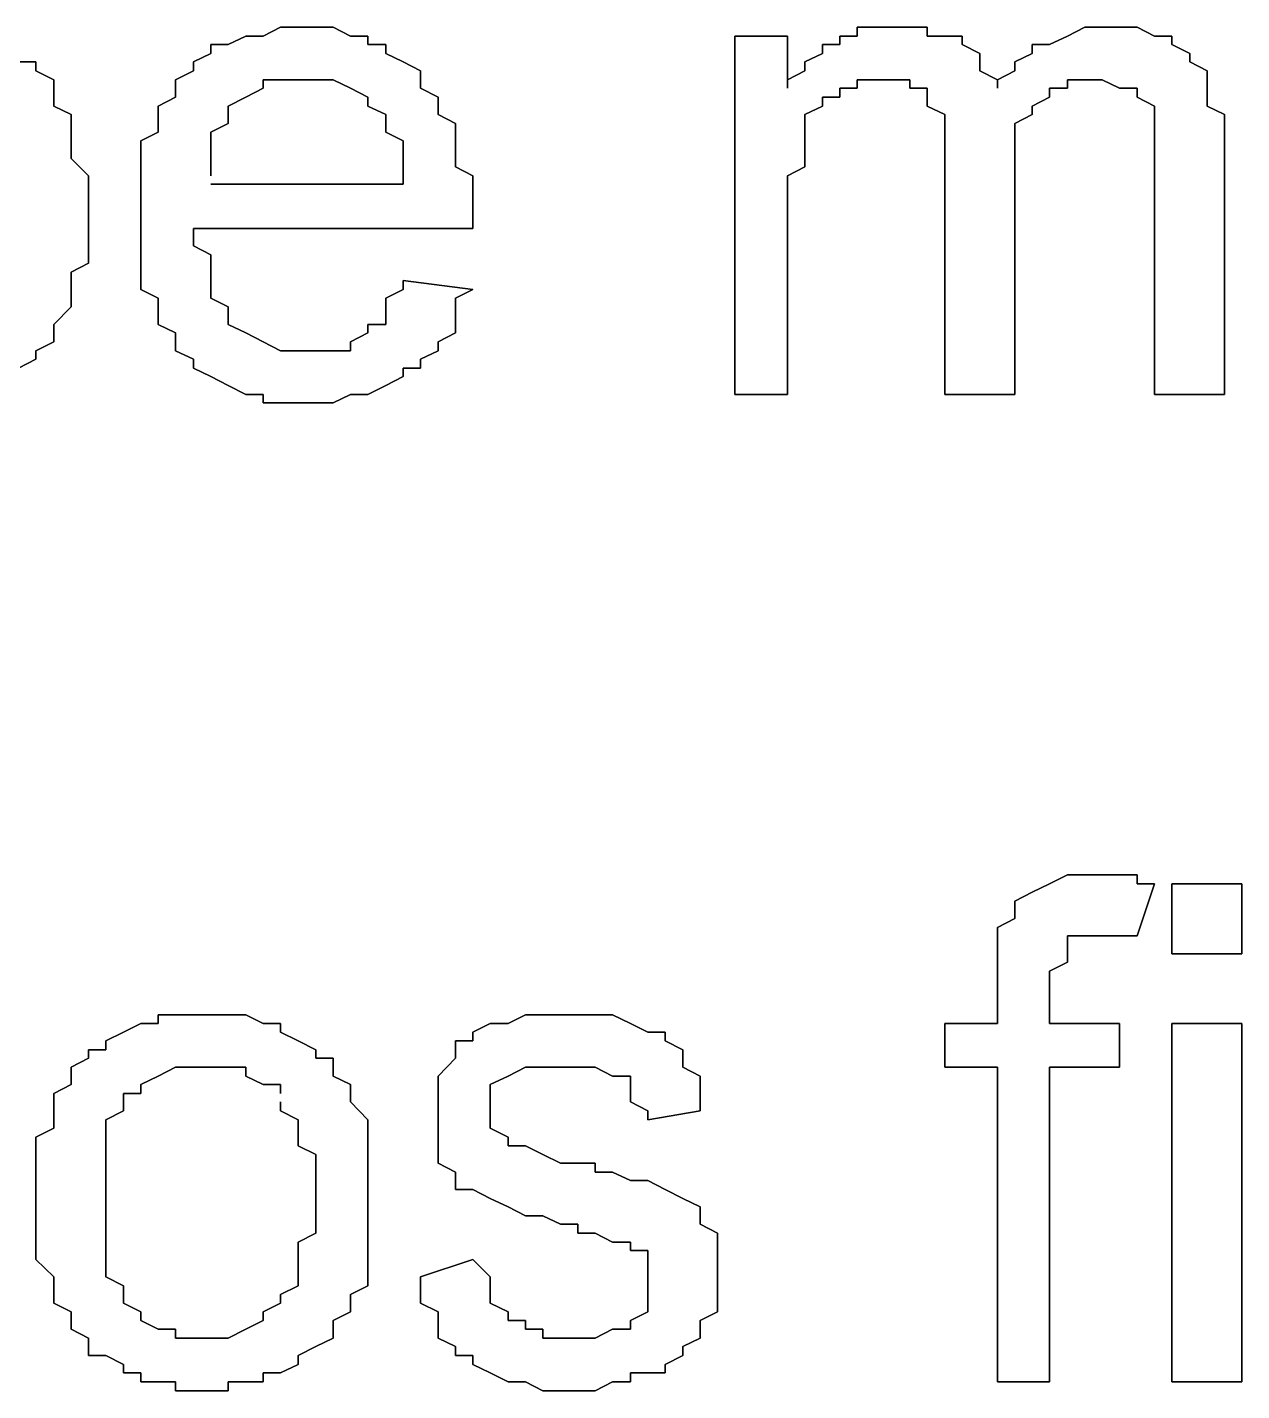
# Model space of a CAD drawing. Header units: metres. Extents: x 2.9 to 42.8, y 1.7 to 28.7.
# Drawn here: x 37.682 to 37.9271, y 25.056 to 25.3312 of the extents above; entities that cross this region are included whole.
import ezdxf

# ---------------------------------------------------------------- set-up
doc = ezdxf.new("R2010")
doc.units = ezdxf.units.M
doc.layers.add('GRIS', color=8, linetype='Continuous')

msp = doc.modelspace()

# ---------------------------------------------------------------- linework, layer by layer
at = {"layer": 'GRIS', "lineweight": -3}
for points in [[(37.7331, 25.3312), (37.7296, 25.3294), (37.7331, 25.3312)], [(37.7366, 25.3312), (37.7331, 25.3312), (37.7366, 25.3312)], [(37.7402, 25.3312), (37.7366, 25.3312), (37.7402, 25.3312)], [(37.7437, 25.3312), (37.7402, 25.3312), (37.7437, 25.3312)], [(37.7472, 25.3294), (37.7437, 25.3312), (37.7472, 25.3294)], [(37.8531, 25.3312), (37.8495, 25.3312), (37.8531, 25.3312)], [(37.8495, 25.3312), (37.8495, 25.3294), (37.8495, 25.3312)], [(37.8566, 25.3312), (37.8531, 25.3312), (37.8566, 25.3312)], [(37.8601, 25.3312), (37.8566, 25.3312), (37.8601, 25.3312)], [(37.8636, 25.3312), (37.8601, 25.3312), (37.8636, 25.3312)], [(37.8636, 25.3294), (37.8636, 25.3312), (37.8636, 25.3294)], [(37.8954, 25.3312), (37.8919, 25.3294), (37.8954, 25.3312)], [(37.8989, 25.3312), (37.8954, 25.3312), (37.8989, 25.3312)], [(37.9024, 25.3312), (37.8989, 25.3312), (37.9024, 25.3312)], [(37.906, 25.3312), (37.9024, 25.3312), (37.906, 25.3312)], [(37.9095, 25.3294), (37.906, 25.3312), (37.9095, 25.3294)], [(37.7225, 25.3277), (37.719, 25.3277), (37.7225, 25.3277)], [(37.719, 25.3277), (37.719, 25.3259), (37.719, 25.3277)], [(37.7261, 25.3294), (37.7225, 25.3277), (37.7261, 25.3294)], [(37.7296, 25.3294), (37.7261, 25.3294), (37.7296, 25.3294)], [(37.7507, 25.3294), (37.7472, 25.3294), (37.7507, 25.3294)], [(37.7507, 25.3277), (37.7507, 25.3294), (37.7507, 25.3277)], [(37.7543, 25.3277), (37.7507, 25.3277), (37.7543, 25.3277)], [(37.7543, 25.3259), (37.7543, 25.3277), (37.7543, 25.3259)], [(37.8354, 25.3294), (37.8248, 25.3294), (37.8354, 25.3294)], [(37.8248, 25.3294), (37.8248, 25.2571), (37.8248, 25.3294)], [(37.8354, 25.3189), (37.8354, 25.3294), (37.8354, 25.3189)], [(37.846, 25.3277), (37.8425, 25.3277), (37.846, 25.3277)], [(37.8425, 25.3277), (37.8425, 25.3259), (37.8425, 25.3277)], [(37.8495, 25.3294), (37.846, 25.3294), (37.8495, 25.3294)], [(37.846, 25.3294), (37.846, 25.3277), (37.846, 25.3294)], [(37.8672, 25.3294), (37.8636, 25.3294), (37.8672, 25.3294)], [(37.8707, 25.3294), (37.8672, 25.3294), (37.8707, 25.3294)], [(37.8707, 25.3277), (37.8707, 25.3294), (37.8707, 25.3277)], [(37.8742, 25.3259), (37.8707, 25.3277), (37.8742, 25.3259)], [(37.8883, 25.3277), (37.8848, 25.3277), (37.8883, 25.3277)], [(37.8848, 25.3277), (37.8848, 25.3259), (37.8848, 25.3277)], [(37.8919, 25.3294), (37.8883, 25.3277), (37.8919, 25.3294)], [(37.913, 25.3294), (37.9095, 25.3294), (37.913, 25.3294)], [(37.913, 25.3277), (37.913, 25.3294), (37.913, 25.3277)], [(37.9166, 25.3259), (37.913, 25.3277), (37.9166, 25.3259)], [(37.6837, 25.3242), (37.6802, 25.3242), (37.6837, 25.3242)], [(37.6837, 25.3224), (37.6837, 25.3242), (37.6837, 25.3224)], [(37.719, 25.3259), (37.7155, 25.3242), (37.719, 25.3259)], [(37.7155, 25.3242), (37.7155, 25.3224), (37.7155, 25.3242)], [(37.7578, 25.3242), (37.7543, 25.3259), (37.7578, 25.3242)], [(37.7613, 25.3224), (37.7578, 25.3242), (37.7613, 25.3224)], [(37.8425, 25.3259), (37.8389, 25.3242), (37.8425, 25.3259)], [(37.8389, 25.3242), (37.8389, 25.3224), (37.8389, 25.3242)], [(37.8742, 25.3242), (37.8742, 25.3259), (37.8742, 25.3242)], [(37.8742, 25.3224), (37.8742, 25.3242), (37.8742, 25.3224)], [(37.8848, 25.3259), (37.8813, 25.3242), (37.8848, 25.3259)], [(37.8813, 25.3242), (37.8813, 25.3224), (37.8813, 25.3242)], [(37.9166, 25.3242), (37.9166, 25.3259), (37.9166, 25.3242)], [(37.9201, 25.3224), (37.9166, 25.3242), (37.9201, 25.3224)], [(37.6873, 25.3206), (37.6837, 25.3224), (37.6873, 25.3206)], [(37.7155, 25.3224), (37.7119, 25.3206), (37.7155, 25.3224)], [(37.7613, 25.3206), (37.7613, 25.3224), (37.7613, 25.3206)], [(37.8389, 25.3224), (37.8354, 25.3206), (37.8389, 25.3224)], [(37.8778, 25.3206), (37.8742, 25.3224), (37.8778, 25.3206)], [(37.8813, 25.3224), (37.8778, 25.3206), (37.8813, 25.3224)], [(37.9201, 25.3206), (37.9201, 25.3224), (37.9201, 25.3206)], [(37.6873, 25.3189), (37.6873, 25.3206), (37.6873, 25.3189)], [(37.6873, 25.3153), (37.6873, 25.3189), (37.6873, 25.3153)], [(37.7119, 25.3206), (37.7119, 25.3189), (37.7119, 25.3206)], [(37.7119, 25.3189), (37.7119, 25.3171), (37.7119, 25.3189)], [(37.7261, 25.3171), (37.7296, 25.3189), (37.7261, 25.3171)], [(37.7296, 25.3189), (37.7296, 25.3206), (37.7296, 25.3189)], [(37.7296, 25.3206), (37.7331, 25.3206), (37.7296, 25.3206)], [(37.7331, 25.3206), (37.7366, 25.3206), (37.7331, 25.3206)], [(37.7366, 25.3206), (37.7402, 25.3206), (37.7366, 25.3206)], [(37.7402, 25.3206), (37.7437, 25.3206), (37.7402, 25.3206)], [(37.7437, 25.3206), (37.7472, 25.3189), (37.7437, 25.3206)], [(37.7472, 25.3189), (37.7507, 25.3171), (37.7472, 25.3189)], [(37.7613, 25.3189), (37.7613, 25.3206), (37.7613, 25.3189)], [(37.7649, 25.3171), (37.7613, 25.3189), (37.7649, 25.3171)], [(37.8354, 25.3206), (37.8354, 25.3189), (37.8354, 25.3206)], [(37.846, 25.3171), (37.846, 25.3189), (37.846, 25.3171)], [(37.846, 25.3189), (37.8495, 25.3189), (37.846, 25.3189)], [(37.8495, 25.3189), (37.8495, 25.3206), (37.8495, 25.3189)], [(37.8495, 25.3206), (37.8531, 25.3206), (37.8495, 25.3206)], [(37.8531, 25.3206), (37.8566, 25.3206), (37.8531, 25.3206)], [(37.8566, 25.3206), (37.8601, 25.3206), (37.8566, 25.3206)], [(37.8601, 25.3206), (37.8601, 25.3189), (37.8601, 25.3206)], [(37.8601, 25.3189), (37.8636, 25.3189), (37.8601, 25.3189)], [(37.8636, 25.3189), (37.8636, 25.3171), (37.8636, 25.3189)], [(37.8778, 25.3206), (37.8778, 25.3189), (37.8778, 25.3206)], [(37.8778, 25.3189), (37.8778, 25.3206), (37.8778, 25.3189)], [(37.8883, 25.3171), (37.8883, 25.3189), (37.8883, 25.3171)], [(37.8883, 25.3189), (37.8919, 25.3189), (37.8883, 25.3189)], [(37.8919, 25.3189), (37.8919, 25.3206), (37.8919, 25.3189)], [(37.8919, 25.3206), (37.8954, 25.3206), (37.8919, 25.3206)], [(37.8954, 25.3206), (37.8989, 25.3206), (37.8954, 25.3206)], [(37.8989, 25.3206), (37.9024, 25.3189), (37.8989, 25.3206)], [(37.9024, 25.3189), (37.906, 25.3189), (37.9024, 25.3189)], [(37.906, 25.3189), (37.906, 25.3171), (37.906, 25.3189)], [(37.9201, 25.3189), (37.9201, 25.3206), (37.9201, 25.3189)], [(37.9201, 25.3153), (37.9201, 25.3189), (37.9201, 25.3153)], [(37.7119, 25.3171), (37.7084, 25.3153), (37.7119, 25.3171)], [(37.7225, 25.3153), (37.7261, 25.3171), (37.7225, 25.3153)], [(37.7507, 25.3171), (37.7507, 25.3153), (37.7507, 25.3171)], [(37.7649, 25.3153), (37.7649, 25.3171), (37.7649, 25.3153)], [(37.8425, 25.3153), (37.8425, 25.3171), (37.8425, 25.3153)], [(37.8425, 25.3171), (37.846, 25.3171), (37.8425, 25.3171)], [(37.8636, 25.3171), (37.8636, 25.3153), (37.8636, 25.3171)], [(37.8848, 25.3153), (37.8883, 25.3171), (37.8848, 25.3153)], [(37.906, 25.3171), (37.9095, 25.3153), (37.906, 25.3171)], [(37.6908, 25.3136), (37.6873, 25.3153), (37.6908, 25.3136)], [(37.6908, 25.31), (37.6908, 25.3136), (37.6908, 25.31)], [(37.7084, 25.3153), (37.7084, 25.3136), (37.7084, 25.3153)], [(37.7084, 25.3136), (37.7084, 25.3118), (37.7084, 25.3136)], [(37.7225, 25.3136), (37.7225, 25.3153), (37.7225, 25.3136)], [(37.7225, 25.3118), (37.7225, 25.3136), (37.7225, 25.3118)], [(37.7507, 25.3153), (37.7543, 25.3136), (37.7507, 25.3153)], [(37.7543, 25.3136), (37.7543, 25.3118), (37.7543, 25.3136)], [(37.7649, 25.3136), (37.7649, 25.3153), (37.7649, 25.3136)], [(37.7684, 25.3118), (37.7649, 25.3136), (37.7684, 25.3118)], [(37.8389, 25.3136), (37.8425, 25.3153), (37.8389, 25.3136)], [(37.8389, 25.31), (37.8389, 25.3136), (37.8389, 25.31)], [(37.8636, 25.3153), (37.8672, 25.3136), (37.8636, 25.3153)], [(37.8672, 25.3136), (37.8672, 25.3118), (37.8672, 25.3136)], [(37.8813, 25.3118), (37.8848, 25.3136), (37.8813, 25.3118)], [(37.8848, 25.3136), (37.8848, 25.3153), (37.8848, 25.3136)], [(37.9095, 25.3153), (37.9095, 25.3136), (37.9095, 25.3153)], [(37.9095, 25.3136), (37.9095, 25.3118), (37.9095, 25.3136)], [(37.9236, 25.3136), (37.9201, 25.3153), (37.9236, 25.3136)], [(37.9236, 25.31), (37.9236, 25.3136), (37.9236, 25.31)], [(37.7084, 25.3118), (37.7084, 25.31), (37.7084, 25.3118)], [(37.719, 25.31), (37.7225, 25.3118), (37.719, 25.31)], [(37.7543, 25.3118), (37.7543, 25.31), (37.7543, 25.3118)], [(37.7684, 25.31), (37.7684, 25.3118), (37.7684, 25.31)], [(37.8672, 25.3118), (37.8672, 25.31), (37.8672, 25.3118)], [(37.8813, 25.31), (37.8813, 25.3118), (37.8813, 25.31)], [(37.9095, 25.3118), (37.9095, 25.31), (37.9095, 25.3118)], [(37.6908, 25.3083), (37.6908, 25.31), (37.6908, 25.3083)], [(37.6908, 25.3065), (37.6908, 25.3083), (37.6908, 25.3065)], [(37.7084, 25.31), (37.7049, 25.3083), (37.7084, 25.31)], [(37.7049, 25.3083), (37.7049, 25.3047), (37.7049, 25.3083)], [(37.719, 25.3083), (37.719, 25.31), (37.719, 25.3083)], [(37.719, 25.3047), (37.719, 25.3083), (37.719, 25.3047)], [(37.7543, 25.31), (37.7578, 25.3083), (37.7543, 25.31)], [(37.7578, 25.3083), (37.7578, 25.3065), (37.7578, 25.3083)], [(37.7684, 25.3083), (37.7684, 25.31), (37.7684, 25.3083)], [(37.7684, 25.3047), (37.7684, 25.3083), (37.7684, 25.3047)], [(37.8389, 25.3083), (37.8389, 25.31), (37.8389, 25.3083)], [(37.8389, 25.3065), (37.8389, 25.3083), (37.8389, 25.3065)], [(37.8672, 25.31), (37.8672, 25.3065), (37.8672, 25.31)], [(37.8813, 25.3083), (37.8813, 25.31), (37.8813, 25.3083)], [(37.8813, 25.3065), (37.8813, 25.3083), (37.8813, 25.3065)], [(37.9095, 25.31), (37.9095, 25.3083), (37.9095, 25.31)], [(37.9095, 25.3083), (37.9095, 25.3065), (37.9095, 25.3083)], [(37.9236, 25.3083), (37.9236, 25.31), (37.9236, 25.3083)], [(37.9236, 25.3065), (37.9236, 25.3083), (37.9236, 25.3065)], [(37.6908, 25.3047), (37.6908, 25.3065), (37.6908, 25.3047)], [(37.6943, 25.3012), (37.6908, 25.3047), (37.6943, 25.3012)], [(37.7049, 25.3047), (37.7049, 25.303), (37.7049, 25.3047)], [(37.719, 25.303), (37.719, 25.3047), (37.719, 25.303)], [(37.7578, 25.3065), (37.7578, 25.303), (37.7578, 25.3065)], [(37.7684, 25.303), (37.7684, 25.3047), (37.7684, 25.303)], [(37.8389, 25.303), (37.8389, 25.3065), (37.8389, 25.303)], [(37.8672, 25.3065), (37.8672, 25.3047), (37.8672, 25.3065)], [(37.8672, 25.3047), (37.8672, 25.2571), (37.8672, 25.3047)], [(37.8813, 25.303), (37.8813, 25.3065), (37.8813, 25.303)], [(37.9095, 25.3065), (37.9095, 25.303), (37.9095, 25.3065)], [(37.9236, 25.2571), (37.9236, 25.3065), (37.9236, 25.2571)], [(37.7049, 25.303), (37.7049, 25.3012), (37.7049, 25.303)], [(37.719, 25.3012), (37.719, 25.303), (37.719, 25.3012)], [(37.7578, 25.303), (37.7578, 25.2995), (37.7578, 25.303)], [(37.7719, 25.3012), (37.7684, 25.303), (37.7719, 25.3012)], [(37.8354, 25.3012), (37.8389, 25.303), (37.8354, 25.3012)], [(37.8813, 25.3012), (37.8813, 25.303), (37.8813, 25.3012)], [(37.9095, 25.303), (37.9095, 25.2571), (37.9095, 25.303)], [(37.6943, 25.2995), (37.6943, 25.3012), (37.6943, 25.2995)], [(37.6943, 25.2959), (37.6943, 25.2995), (37.6943, 25.2959)], [(37.7049, 25.3012), (37.7049, 25.2977), (37.7049, 25.3012)], [(37.7578, 25.2995), (37.719, 25.2995), (37.7578, 25.2995)], [(37.7719, 25.2977), (37.7719, 25.3012), (37.7719, 25.2977)], [(37.8354, 25.2995), (37.8354, 25.3012), (37.8354, 25.2995)], [(37.8354, 25.2959), (37.8354, 25.2995), (37.8354, 25.2959)], [(37.8813, 25.2995), (37.8813, 25.3012), (37.8813, 25.2995)], [(37.8813, 25.2571), (37.8813, 25.2995), (37.8813, 25.2571)], [(37.7049, 25.2977), (37.7049, 25.2959), (37.7049, 25.2977)], [(37.7719, 25.2959), (37.7719, 25.2977), (37.7719, 25.2959)], [(37.6943, 25.2942), (37.6943, 25.2959), (37.6943, 25.2942)], [(37.6943, 25.2906), (37.6943, 25.2942), (37.6943, 25.2906)], [(37.7049, 25.2959), (37.7049, 25.2924), (37.7049, 25.2959)], [(37.7719, 25.2942), (37.7719, 25.2959), (37.7719, 25.2942)], [(37.7719, 25.2906), (37.7719, 25.2942), (37.7719, 25.2906)], [(37.8354, 25.2942), (37.8354, 25.2959), (37.8354, 25.2942)], [(37.8354, 25.2571), (37.8354, 25.2942), (37.8354, 25.2571)], [(37.7049, 25.2924), (37.7049, 25.2906), (37.7049, 25.2924)], [(37.6943, 25.2889), (37.6943, 25.2906), (37.6943, 25.2889)], [(37.6943, 25.2871), (37.6943, 25.2889), (37.6943, 25.2871)], [(37.7049, 25.2906), (37.7049, 25.2889), (37.7049, 25.2906)], [(37.7049, 25.2889), (37.7049, 25.2853), (37.7049, 25.2889)], [(37.7155, 25.2871), (37.7155, 25.2906), (37.7155, 25.2871)], [(37.7155, 25.2906), (37.7719, 25.2906), (37.7155, 25.2906)], [(37.6943, 25.2836), (37.6943, 25.2871), (37.6943, 25.2836)], [(37.719, 25.2853), (37.7155, 25.2871), (37.719, 25.2853)], [(37.6908, 25.2818), (37.6943, 25.2836), (37.6908, 25.2818)], [(37.7049, 25.2853), (37.7049, 25.2836), (37.7049, 25.2853)], [(37.7049, 25.2836), (37.7049, 25.2818), (37.7049, 25.2836)], [(37.719, 25.2818), (37.719, 25.2853), (37.719, 25.2818)], [(37.6908, 25.2801), (37.6908, 25.2818), (37.6908, 25.2801)], [(37.6908, 25.2765), (37.6908, 25.2801), (37.6908, 25.2765)], [(37.7049, 25.2818), (37.7049, 25.2783), (37.7049, 25.2818)], [(37.719, 25.2801), (37.719, 25.2818), (37.719, 25.2801)], [(37.719, 25.2783), (37.719, 25.2801), (37.719, 25.2783)], [(37.7578, 25.2801), (37.7578, 25.2783), (37.7578, 25.2801)], [(37.7719, 25.2783), (37.7578, 25.2801), (37.7719, 25.2783)], [(37.7049, 25.2783), (37.7084, 25.2765), (37.7049, 25.2783)], [(37.719, 25.2765), (37.719, 25.2783), (37.719, 25.2765)], [(37.7578, 25.2783), (37.7543, 25.2765), (37.7578, 25.2783)], [(37.7684, 25.2765), (37.7719, 25.2783), (37.7684, 25.2765)], [(37.6873, 25.2712), (37.6908, 25.2748), (37.6873, 25.2712)], [(37.6908, 25.2748), (37.6908, 25.2765), (37.6908, 25.2748)], [(37.7084, 25.2765), (37.7084, 25.2748), (37.7084, 25.2765)], [(37.7084, 25.2748), (37.7084, 25.273), (37.7084, 25.2748)], [(37.7225, 25.2748), (37.719, 25.2765), (37.7225, 25.2748)], [(37.7225, 25.273), (37.7225, 25.2748), (37.7225, 25.273)], [(37.7543, 25.2765), (37.7543, 25.2748), (37.7543, 25.2765)], [(37.7543, 25.2748), (37.7543, 25.2712), (37.7543, 25.2748)], [(37.7684, 25.2748), (37.7684, 25.2765), (37.7684, 25.2748)], [(37.7684, 25.2712), (37.7684, 25.2748), (37.7684, 25.2712)], [(37.7084, 25.273), (37.7084, 25.2712), (37.7084, 25.273)], [(37.7225, 25.2712), (37.7225, 25.273), (37.7225, 25.2712)], [(37.6873, 25.2695), (37.6873, 25.2712), (37.6873, 25.2695)], [(37.6873, 25.2677), (37.6873, 25.2695), (37.6873, 25.2677)], [(37.7084, 25.2712), (37.7119, 25.2695), (37.7084, 25.2712)], [(37.7119, 25.2695), (37.7119, 25.2677), (37.7119, 25.2695)], [(37.7261, 25.2695), (37.7225, 25.2712), (37.7261, 25.2695)], [(37.7296, 25.2677), (37.7261, 25.2695), (37.7296, 25.2677)], [(37.7507, 25.2695), (37.7472, 25.2677), (37.7507, 25.2695)], [(37.7543, 25.2712), (37.7507, 25.2712), (37.7543, 25.2712)], [(37.7507, 25.2712), (37.7507, 25.2695), (37.7507, 25.2712)], [(37.7649, 25.2677), (37.7684, 25.2695), (37.7649, 25.2677)], [(37.7684, 25.2695), (37.7684, 25.2712), (37.7684, 25.2695)], [(37.6837, 25.2659), (37.6873, 25.2677), (37.6837, 25.2659)], [(37.7119, 25.2677), (37.7119, 25.2659), (37.7119, 25.2677)], [(37.7331, 25.2659), (37.7296, 25.2677), (37.7331, 25.2659)], [(37.7472, 25.2677), (37.7472, 25.2659), (37.7472, 25.2677)], [(37.7649, 25.2659), (37.7649, 25.2677), (37.7649, 25.2659)], [(37.6802, 25.2624), (37.6837, 25.2642), (37.6802, 25.2624)], [(37.6837, 25.2642), (37.6837, 25.2659), (37.6837, 25.2642)], [(37.7119, 25.2659), (37.7155, 25.2642), (37.7119, 25.2659)], [(37.7155, 25.2642), (37.7155, 25.2624), (37.7155, 25.2642)], [(37.7366, 25.2659), (37.7331, 25.2659), (37.7366, 25.2659)], [(37.7402, 25.2659), (37.7366, 25.2659), (37.7402, 25.2659)], [(37.7437, 25.2659), (37.7402, 25.2659), (37.7437, 25.2659)], [(37.7472, 25.2659), (37.7437, 25.2659), (37.7472, 25.2659)], [(37.7613, 25.2642), (37.7649, 25.2659), (37.7613, 25.2642)], [(37.7613, 25.2624), (37.7613, 25.2642), (37.7613, 25.2624)], [(37.7155, 25.2624), (37.719, 25.2607), (37.7155, 25.2624)], [(37.719, 25.2607), (37.7225, 25.2589), (37.719, 25.2607)], [(37.7543, 25.2589), (37.7578, 25.2607), (37.7543, 25.2589)], [(37.7578, 25.2607), (37.7578, 25.2624), (37.7578, 25.2607)], [(37.7578, 25.2624), (37.7613, 25.2624), (37.7578, 25.2624)], [(37.7225, 25.2589), (37.7261, 25.2571), (37.7225, 25.2589)], [(37.7507, 25.2571), (37.7543, 25.2589), (37.7507, 25.2571)], [(37.7261, 25.2571), (37.7296, 25.2571), (37.7261, 25.2571)], [(37.7296, 25.2571), (37.7296, 25.2554), (37.7296, 25.2571)], [(37.7296, 25.2554), (37.7331, 25.2554), (37.7296, 25.2554)], [(37.7331, 25.2554), (37.7366, 25.2554), (37.7331, 25.2554)], [(37.7366, 25.2554), (37.7402, 25.2554), (37.7366, 25.2554)], [(37.7402, 25.2554), (37.7437, 25.2554), (37.7402, 25.2554)], [(37.7437, 25.2554), (37.7472, 25.2571), (37.7437, 25.2554)], [(37.7472, 25.2571), (37.7507, 25.2571), (37.7472, 25.2571)], [(37.8248, 25.2571), (37.8354, 25.2571), (37.8248, 25.2571)], [(37.8672, 25.2571), (37.8813, 25.2571), (37.8672, 25.2571)], [(37.9095, 25.2571), (37.9236, 25.2571), (37.9095, 25.2571)], [(37.8919, 25.1601), (37.8883, 25.1583), (37.8919, 25.1601)], [(37.8954, 25.1601), (37.8919, 25.1601), (37.8954, 25.1601)], [(37.8989, 25.1601), (37.8954, 25.1601), (37.8989, 25.1601)], [(37.9024, 25.1601), (37.8989, 25.1601), (37.9024, 25.1601)], [(37.906, 25.1601), (37.9024, 25.1601), (37.906, 25.1601)], [(37.906, 25.1583), (37.906, 25.1601), (37.906, 25.1583)], [(37.8848, 25.1566), (37.8813, 25.1548), (37.8848, 25.1566)], [(37.8883, 25.1583), (37.8848, 25.1566), (37.8883, 25.1583)], [(37.906, 25.1478), (37.9095, 25.1583), (37.906, 25.1478)], [(37.9095, 25.1583), (37.906, 25.1583), (37.9095, 25.1583)], [(37.9271, 25.1583), (37.913, 25.1583), (37.9271, 25.1583)], [(37.913, 25.1583), (37.913, 25.1442), (37.913, 25.1583)], [(37.9271, 25.1442), (37.9271, 25.1583), (37.9271, 25.1442)], [(37.8813, 25.1548), (37.8813, 25.1531), (37.8813, 25.1548)], [(37.8813, 25.1513), (37.8778, 25.1495), (37.8813, 25.1513)], [(37.8813, 25.1531), (37.8813, 25.1513), (37.8813, 25.1531)], [(37.8778, 25.1495), (37.8778, 25.1478), (37.8778, 25.1495)], [(37.8778, 25.1478), (37.8778, 25.146), (37.8778, 25.1478)], [(37.8919, 25.146), (37.8919, 25.1478), (37.8919, 25.146)], [(37.8919, 25.1478), (37.8954, 25.1478), (37.8919, 25.1478)], [(37.8954, 25.1478), (37.8989, 25.1478), (37.8954, 25.1478)], [(37.8989, 25.1478), (37.9024, 25.1478), (37.8989, 25.1478)], [(37.9024, 25.1478), (37.906, 25.1478), (37.9024, 25.1478)], [(37.8778, 25.146), (37.8778, 25.1442), (37.8778, 25.146)], [(37.8919, 25.1442), (37.8919, 25.146), (37.8919, 25.1442)], [(37.8778, 25.1442), (37.8778, 25.1407), (37.8778, 25.1442)], [(37.8883, 25.1407), (37.8919, 25.1425), (37.8883, 25.1407)], [(37.8919, 25.1425), (37.8919, 25.1442), (37.8919, 25.1425)], [(37.913, 25.1442), (37.9271, 25.1442), (37.913, 25.1442)], [(37.8778, 25.1407), (37.8778, 25.1389), (37.8778, 25.1407)], [(37.8883, 25.1372), (37.8883, 25.1407), (37.8883, 25.1372)], [(37.8778, 25.1389), (37.8778, 25.1301), (37.8778, 25.1389)], [(37.8883, 25.1301), (37.8883, 25.1372), (37.8883, 25.1301)], [(37.7119, 25.1319), (37.7084, 25.1319), (37.7119, 25.1319)], [(37.7084, 25.1319), (37.7084, 25.1301), (37.7084, 25.1319)], [(37.7155, 25.1319), (37.7119, 25.1319), (37.7155, 25.1319)], [(37.719, 25.1319), (37.7155, 25.1319), (37.719, 25.1319)], [(37.7225, 25.1319), (37.719, 25.1319), (37.7225, 25.1319)], [(37.7261, 25.1319), (37.7225, 25.1319), (37.7261, 25.1319)], [(37.7296, 25.1301), (37.7261, 25.1319), (37.7296, 25.1301)], [(37.7825, 25.1319), (37.779, 25.1301), (37.7825, 25.1319)], [(37.786, 25.1319), (37.7825, 25.1319), (37.786, 25.1319)], [(37.7896, 25.1319), (37.786, 25.1319), (37.7896, 25.1319)], [(37.7931, 25.1319), (37.7896, 25.1319), (37.7931, 25.1319)], [(37.7966, 25.1319), (37.7931, 25.1319), (37.7966, 25.1319)], [(37.8001, 25.1319), (37.7966, 25.1319), (37.8001, 25.1319)], [(37.8037, 25.1301), (37.8001, 25.1319), (37.8037, 25.1301)], [(37.7049, 25.1301), (37.7014, 25.1284), (37.7049, 25.1301)], [(37.7084, 25.1301), (37.7049, 25.1301), (37.7084, 25.1301)], [(37.7331, 25.1301), (37.7296, 25.1301), (37.7331, 25.1301)], [(37.7331, 25.1284), (37.7331, 25.1301), (37.7331, 25.1284)], [(37.7754, 25.1301), (37.7719, 25.1284), (37.7754, 25.1301)], [(37.779, 25.1301), (37.7754, 25.1301), (37.779, 25.1301)], [(37.8072, 25.1284), (37.8037, 25.1301), (37.8072, 25.1284)], [(37.8778, 25.1301), (37.8672, 25.1301), (37.8778, 25.1301)], [(37.8672, 25.1301), (37.8672, 25.1213), (37.8672, 25.1301)], [(37.9024, 25.1301), (37.8883, 25.1301), (37.9024, 25.1301)], [(37.9024, 25.1213), (37.9024, 25.1301), (37.9024, 25.1213)], [(37.9271, 25.1301), (37.913, 25.1301), (37.9271, 25.1301)], [(37.913, 25.1301), (37.913, 25.0578), (37.913, 25.1301)], [(37.9271, 25.0578), (37.9271, 25.1301), (37.9271, 25.0578)], [(37.7014, 25.1284), (37.6978, 25.1266), (37.7014, 25.1284)], [(37.6978, 25.1266), (37.6978, 25.1248), (37.6978, 25.1266)], [(37.7366, 25.1266), (37.7331, 25.1284), (37.7366, 25.1266)], [(37.7402, 25.1248), (37.7366, 25.1266), (37.7402, 25.1248)], [(37.7719, 25.1266), (37.7684, 25.1266), (37.7719, 25.1266)], [(37.7684, 25.1266), (37.7684, 25.1248), (37.7684, 25.1266)], [(37.7719, 25.1284), (37.7719, 25.1266), (37.7719, 25.1284)], [(37.8107, 25.1284), (37.8072, 25.1284), (37.8107, 25.1284)], [(37.8107, 25.1266), (37.8107, 25.1284), (37.8107, 25.1266)], [(37.8143, 25.1248), (37.8107, 25.1266), (37.8143, 25.1248)], [(37.6943, 25.1231), (37.6908, 25.1213), (37.6943, 25.1231)], [(37.6978, 25.1248), (37.6943, 25.1248), (37.6978, 25.1248)], [(37.6943, 25.1248), (37.6943, 25.1231), (37.6943, 25.1248)], [(37.7402, 25.1231), (37.7402, 25.1248), (37.7402, 25.1231)], [(37.7437, 25.1231), (37.7402, 25.1231), (37.7437, 25.1231)], [(37.7437, 25.1213), (37.7437, 25.1231), (37.7437, 25.1213)], [(37.7684, 25.1231), (37.7649, 25.1195), (37.7684, 25.1231)], [(37.7684, 25.1248), (37.7684, 25.1231), (37.7684, 25.1248)], [(37.8143, 25.1231), (37.8143, 25.1248), (37.8143, 25.1231)], [(37.8143, 25.1213), (37.8143, 25.1231), (37.8143, 25.1213)], [(37.6908, 25.1213), (37.6908, 25.1195), (37.6908, 25.1213)], [(37.7084, 25.1195), (37.7119, 25.1213), (37.7084, 25.1195)], [(37.7119, 25.1213), (37.7155, 25.1213), (37.7119, 25.1213)], [(37.7155, 25.1213), (37.719, 25.1213), (37.7155, 25.1213)], [(37.719, 25.1213), (37.7225, 25.1213), (37.719, 25.1213)], [(37.7225, 25.1213), (37.7261, 25.1213), (37.7225, 25.1213)], [(37.7261, 25.1213), (37.7261, 25.1195), (37.7261, 25.1213)], [(37.7437, 25.1195), (37.7437, 25.1213), (37.7437, 25.1195)], [(37.779, 25.1195), (37.7825, 25.1213), (37.779, 25.1195)], [(37.7825, 25.1213), (37.786, 25.1213), (37.7825, 25.1213)], [(37.786, 25.1213), (37.7896, 25.1213), (37.786, 25.1213)], [(37.7896, 25.1213), (37.7931, 25.1213), (37.7896, 25.1213)], [(37.7931, 25.1213), (37.7966, 25.1213), (37.7931, 25.1213)], [(37.7966, 25.1213), (37.8001, 25.1195), (37.7966, 25.1213)], [(37.8178, 25.1195), (37.8143, 25.1213), (37.8178, 25.1195)], [(37.8672, 25.1213), (37.8778, 25.1213), (37.8672, 25.1213)], [(37.8778, 25.1213), (37.8778, 25.0578), (37.8778, 25.1213)], [(37.8883, 25.0578), (37.8883, 25.1213), (37.8883, 25.0578)], [(37.8883, 25.1213), (37.9024, 25.1213), (37.8883, 25.1213)], [(37.6908, 25.1178), (37.6873, 25.116), (37.6908, 25.1178)], [(37.6908, 25.1195), (37.6908, 25.1178), (37.6908, 25.1195)], [(37.7049, 25.1178), (37.7084, 25.1195), (37.7049, 25.1178)], [(37.7049, 25.116), (37.7049, 25.1178), (37.7049, 25.116)], [(37.7261, 25.1195), (37.7296, 25.1178), (37.7261, 25.1195)], [(37.7296, 25.1178), (37.7331, 25.1178), (37.7296, 25.1178)], [(37.7331, 25.1178), (37.7331, 25.116), (37.7331, 25.1178)], [(37.7472, 25.1178), (37.7437, 25.1195), (37.7472, 25.1178)], [(37.7472, 25.116), (37.7472, 25.1178), (37.7472, 25.116)], [(37.7649, 25.1195), (37.7649, 25.1178), (37.7649, 25.1195)], [(37.7649, 25.1178), (37.7649, 25.116), (37.7649, 25.1178)], [(37.7754, 25.1178), (37.779, 25.1195), (37.7754, 25.1178)], [(37.7754, 25.116), (37.7754, 25.1178), (37.7754, 25.116)], [(37.8001, 25.1195), (37.8037, 25.1195), (37.8001, 25.1195)], [(37.8037, 25.1195), (37.8037, 25.1178), (37.8037, 25.1195)], [(37.8037, 25.1178), (37.8037, 25.1143), (37.8037, 25.1178)], [(37.8178, 25.1178), (37.8178, 25.1195), (37.8178, 25.1178)], [(37.8178, 25.1143), (37.8178, 25.1178), (37.8178, 25.1143)], [(37.6873, 25.116), (37.6873, 25.1143), (37.6873, 25.116)], [(37.7014, 25.1143), (37.7014, 25.116), (37.7014, 25.1143)], [(37.7014, 25.116), (37.7049, 25.116), (37.7014, 25.116)], [(37.7472, 25.1143), (37.7472, 25.116), (37.7472, 25.1143)], [(37.7649, 25.116), (37.7649, 25.1143), (37.7649, 25.116)], [(37.7754, 25.1143), (37.7754, 25.116), (37.7754, 25.1143)], [(37.6873, 25.1143), (37.6873, 25.1125), (37.6873, 25.1143)], [(37.6873, 25.1125), (37.6873, 25.109), (37.6873, 25.1125)], [(37.6978, 25.1107), (37.7014, 25.1125), (37.6978, 25.1107)], [(37.7014, 25.1125), (37.7014, 25.1143), (37.7014, 25.1125)], [(37.7331, 25.1143), (37.7331, 25.1125), (37.7331, 25.1143)], [(37.7331, 25.1125), (37.7366, 25.1107), (37.7331, 25.1125)], [(37.7507, 25.1107), (37.7472, 25.1143), (37.7507, 25.1107)], [(37.7649, 25.1143), (37.7649, 25.1107), (37.7649, 25.1143)], [(37.7754, 25.1125), (37.7754, 25.1143), (37.7754, 25.1125)], [(37.7754, 25.1107), (37.7754, 25.1125), (37.7754, 25.1107)], [(37.8037, 25.1143), (37.8072, 25.1125), (37.8037, 25.1143)], [(37.8072, 25.1125), (37.8072, 25.1107), (37.8072, 25.1125)], [(37.8072, 25.1107), (37.8178, 25.1125), (37.8072, 25.1107)], [(37.8178, 25.1125), (37.8178, 25.1143), (37.8178, 25.1125)], [(37.6978, 25.1072), (37.6978, 25.1107), (37.6978, 25.1072)], [(37.7366, 25.1107), (37.7366, 25.109), (37.7366, 25.1107)], [(37.7507, 25.109), (37.7507, 25.1107), (37.7507, 25.109)], [(37.7649, 25.1107), (37.7649, 25.109), (37.7649, 25.1107)], [(37.7754, 25.109), (37.7754, 25.1107), (37.7754, 25.109)], [(37.6873, 25.109), (37.6837, 25.1072), (37.6873, 25.109)], [(37.6837, 25.1072), (37.6837, 25.1054), (37.6837, 25.1072)], [(37.6978, 25.1054), (37.6978, 25.1072), (37.6978, 25.1054)], [(37.7366, 25.109), (37.7366, 25.1072), (37.7366, 25.109)], [(37.7366, 25.1072), (37.7366, 25.1054), (37.7366, 25.1072)], [(37.7507, 25.1072), (37.7507, 25.109), (37.7507, 25.1072)], [(37.7507, 25.1037), (37.7507, 25.1072), (37.7507, 25.1037)], [(37.7649, 25.109), (37.7649, 25.1054), (37.7649, 25.109)], [(37.779, 25.1072), (37.7754, 25.109), (37.779, 25.1072)], [(37.779, 25.1054), (37.779, 25.1072), (37.779, 25.1054)], [(37.6837, 25.1054), (37.6837, 25.1019), (37.6837, 25.1054)], [(37.6978, 25.1037), (37.6978, 25.1054), (37.6978, 25.1037)], [(37.7366, 25.1054), (37.7402, 25.1037), (37.7366, 25.1054)], [(37.7649, 25.1054), (37.7649, 25.1037), (37.7649, 25.1054)], [(37.7825, 25.1054), (37.779, 25.1054), (37.7825, 25.1054)], [(37.786, 25.1037), (37.7825, 25.1054), (37.786, 25.1037)], [(37.6837, 25.1019), (37.6837, 25.1001), (37.6837, 25.1019)], [(37.6978, 25.1001), (37.6978, 25.1037), (37.6978, 25.1001)], [(37.7402, 25.1037), (37.7402, 25.1001), (37.7402, 25.1037)], [(37.7507, 25.1019), (37.7507, 25.1037), (37.7507, 25.1019)], [(37.7507, 25.1001), (37.7507, 25.1019), (37.7507, 25.1001)], [(37.7649, 25.1037), (37.7649, 25.1019), (37.7649, 25.1037)], [(37.7649, 25.1019), (37.7684, 25.1001), (37.7649, 25.1019)], [(37.7896, 25.1019), (37.786, 25.1037), (37.7896, 25.1019)], [(37.7931, 25.1019), (37.7896, 25.1019), (37.7931, 25.1019)], [(37.7966, 25.1019), (37.7931, 25.1019), (37.7966, 25.1019)], [(37.7966, 25.1001), (37.7966, 25.1019), (37.7966, 25.1001)], [(37.6837, 25.1001), (37.6837, 25.0966), (37.6837, 25.1001)], [(37.6978, 25.0984), (37.6978, 25.1001), (37.6978, 25.0984)], [(37.6978, 25.0948), (37.6978, 25.0984), (37.6978, 25.0948)], [(37.7402, 25.1001), (37.7402, 25.0984), (37.7402, 25.1001)], [(37.7402, 25.0984), (37.7402, 25.0948), (37.7402, 25.0984)], [(37.7507, 25.0966), (37.7507, 25.1001), (37.7507, 25.0966)], [(37.7684, 25.1001), (37.7684, 25.0984), (37.7684, 25.1001)], [(37.7684, 25.0984), (37.7684, 25.0966), (37.7684, 25.0984)], [(37.8001, 25.1001), (37.7966, 25.1001), (37.8001, 25.1001)], [(37.8037, 25.0984), (37.8001, 25.1001), (37.8037, 25.0984)], [(37.8072, 25.0984), (37.8037, 25.0984), (37.8072, 25.0984)], [(37.8107, 25.0966), (37.8072, 25.0984), (37.8107, 25.0966)], [(37.6837, 25.0966), (37.6837, 25.0948), (37.6837, 25.0966)], [(37.7507, 25.0948), (37.7507, 25.0966), (37.7507, 25.0948)], [(37.7684, 25.0966), (37.7719, 25.0966), (37.7684, 25.0966)], [(37.7719, 25.0966), (37.7754, 25.0948), (37.7719, 25.0966)], [(37.8143, 25.0948), (37.8107, 25.0966), (37.8143, 25.0948)], [(37.6837, 25.0948), (37.6837, 25.0913), (37.6837, 25.0948)], [(37.6978, 25.0913), (37.6978, 25.0948), (37.6978, 25.0913)], [(37.7402, 25.0948), (37.7402, 25.0931), (37.7402, 25.0948)], [(37.7402, 25.0931), (37.7402, 25.0913), (37.7402, 25.0931)], [(37.7507, 25.0931), (37.7507, 25.0948), (37.7507, 25.0931)], [(37.7507, 25.0896), (37.7507, 25.0931), (37.7507, 25.0896)], [(37.7754, 25.0948), (37.779, 25.0931), (37.7754, 25.0948)], [(37.779, 25.0931), (37.7825, 25.0913), (37.779, 25.0931)], [(37.8178, 25.0931), (37.8143, 25.0948), (37.8178, 25.0931)], [(37.8178, 25.0913), (37.8178, 25.0931), (37.8178, 25.0913)], [(37.6837, 25.0913), (37.6837, 25.0896), (37.6837, 25.0913)], [(37.6978, 25.0896), (37.6978, 25.0913), (37.6978, 25.0896)], [(37.7402, 25.0913), (37.7402, 25.0878), (37.7402, 25.0913)], [(37.7825, 25.0913), (37.786, 25.0913), (37.7825, 25.0913)], [(37.786, 25.0913), (37.7896, 25.0896), (37.786, 25.0913)], [(37.8178, 25.0896), (37.8178, 25.0913), (37.8178, 25.0896)], [(37.6837, 25.0896), (37.6837, 25.086), (37.6837, 25.0896)], [(37.6978, 25.086), (37.6978, 25.0896), (37.6978, 25.086)], [(37.7402, 25.0878), (37.7366, 25.086), (37.7402, 25.0878)], [(37.7507, 25.0878), (37.7507, 25.0896), (37.7507, 25.0878)], [(37.7507, 25.0843), (37.7507, 25.0878), (37.7507, 25.0843)], [(37.7896, 25.0896), (37.7931, 25.0896), (37.7896, 25.0896)], [(37.7931, 25.0896), (37.7931, 25.0878), (37.7931, 25.0896)], [(37.7931, 25.0878), (37.7966, 25.0878), (37.7931, 25.0878)], [(37.7966, 25.0878), (37.8001, 25.086), (37.7966, 25.0878)], [(37.8213, 25.0878), (37.8178, 25.0896), (37.8213, 25.0878)], [(37.8213, 25.086), (37.8213, 25.0878), (37.8213, 25.086)], [(37.6837, 25.086), (37.6837, 25.0843), (37.6837, 25.086)], [(37.6978, 25.0843), (37.6978, 25.086), (37.6978, 25.0843)], [(37.7366, 25.086), (37.7366, 25.0825), (37.7366, 25.086)], [(37.8001, 25.086), (37.8037, 25.086), (37.8001, 25.086)], [(37.8037, 25.086), (37.8037, 25.0843), (37.8037, 25.086)], [(37.8213, 25.0843), (37.8213, 25.086), (37.8213, 25.0843)], [(37.6837, 25.0843), (37.6837, 25.0825), (37.6837, 25.0843)], [(37.6837, 25.0825), (37.6873, 25.079), (37.6837, 25.0825)], [(37.6978, 25.0807), (37.6978, 25.0843), (37.6978, 25.0807)], [(37.7366, 25.0825), (37.7366, 25.0807), (37.7366, 25.0825)], [(37.7507, 25.0825), (37.7507, 25.0843), (37.7507, 25.0825)], [(37.7507, 25.0807), (37.7507, 25.0825), (37.7507, 25.0807)], [(37.7719, 25.0825), (37.7613, 25.079), (37.7719, 25.0825)], [(37.7754, 25.079), (37.7719, 25.0825), (37.7754, 25.079)], [(37.8037, 25.0843), (37.8072, 25.0843), (37.8037, 25.0843)], [(37.8072, 25.0843), (37.8072, 25.0825), (37.8072, 25.0843)], [(37.8072, 25.0825), (37.8072, 25.0807), (37.8072, 25.0825)], [(37.8213, 25.0807), (37.8213, 25.0843), (37.8213, 25.0807)], [(37.6873, 25.079), (37.6873, 25.0772), (37.6873, 25.079)], [(37.6978, 25.079), (37.6978, 25.0807), (37.6978, 25.079)], [(37.7014, 25.0772), (37.6978, 25.079), (37.7014, 25.0772)], [(37.7366, 25.0807), (37.7366, 25.079), (37.7366, 25.0807)], [(37.7366, 25.079), (37.7366, 25.0772), (37.7366, 25.079)], [(37.7507, 25.0772), (37.7507, 25.0807), (37.7507, 25.0772)], [(37.7613, 25.079), (37.7613, 25.0754), (37.7613, 25.079)], [(37.7754, 25.0772), (37.7754, 25.079), (37.7754, 25.0772)], [(37.8072, 25.0807), (37.8072, 25.079), (37.8072, 25.0807)], [(37.8072, 25.079), (37.8072, 25.0754), (37.8072, 25.079)], [(37.8213, 25.079), (37.8213, 25.0807), (37.8213, 25.079)], [(37.8213, 25.0772), (37.8213, 25.079), (37.8213, 25.0772)], [(37.6873, 25.0772), (37.6873, 25.0754), (37.6873, 25.0772)], [(37.7014, 25.0754), (37.7014, 25.0772), (37.7014, 25.0754)], [(37.7366, 25.0772), (37.7331, 25.0754), (37.7366, 25.0772)], [(37.7472, 25.0754), (37.7507, 25.0772), (37.7472, 25.0754)], [(37.7754, 25.0754), (37.7754, 25.0772), (37.7754, 25.0754)], [(37.8213, 25.0754), (37.8213, 25.0772), (37.8213, 25.0754)], [(37.6873, 25.0754), (37.6873, 25.0737), (37.6873, 25.0754)], [(37.6873, 25.0737), (37.6908, 25.0719), (37.6873, 25.0737)], [(37.7014, 25.0737), (37.7014, 25.0754), (37.7014, 25.0737)], [(37.7049, 25.0719), (37.7014, 25.0737), (37.7049, 25.0719)], [(37.7331, 25.0737), (37.7296, 25.0719), (37.7331, 25.0737)], [(37.7331, 25.0754), (37.7331, 25.0737), (37.7331, 25.0754)], [(37.7472, 25.0737), (37.7472, 25.0754), (37.7472, 25.0737)], [(37.7472, 25.0719), (37.7472, 25.0737), (37.7472, 25.0719)], [(37.7613, 25.0754), (37.7613, 25.0737), (37.7613, 25.0754)], [(37.7613, 25.0737), (37.7649, 25.0719), (37.7613, 25.0737)], [(37.7754, 25.0737), (37.7754, 25.0754), (37.7754, 25.0737)], [(37.779, 25.0719), (37.7754, 25.0737), (37.779, 25.0719)], [(37.8072, 25.0754), (37.8072, 25.0737), (37.8072, 25.0754)], [(37.8072, 25.0737), (37.8072, 25.0719), (37.8072, 25.0737)], [(37.8213, 25.0719), (37.8213, 25.0754), (37.8213, 25.0719)], [(37.6908, 25.0719), (37.6908, 25.0702), (37.6908, 25.0719)], [(37.7049, 25.0702), (37.7049, 25.0719), (37.7049, 25.0702)], [(37.7296, 25.0719), (37.7296, 25.0702), (37.7296, 25.0719)], [(37.7437, 25.0702), (37.7472, 25.0719), (37.7437, 25.0702)], [(37.7649, 25.0719), (37.7649, 25.0684), (37.7649, 25.0719)], [(37.779, 25.0702), (37.779, 25.0719), (37.779, 25.0702)], [(37.8072, 25.0719), (37.8037, 25.0702), (37.8072, 25.0719)], [(37.8178, 25.0702), (37.8213, 25.0719), (37.8178, 25.0702)], [(37.6908, 25.0702), (37.6908, 25.0684), (37.6908, 25.0702)], [(37.6908, 25.0684), (37.6943, 25.0666), (37.6908, 25.0684)], [(37.7084, 25.0684), (37.7049, 25.0702), (37.7084, 25.0684)], [(37.7119, 25.0684), (37.7084, 25.0684), (37.7119, 25.0684)], [(37.7119, 25.0666), (37.7119, 25.0684), (37.7119, 25.0666)], [(37.7261, 25.0684), (37.7225, 25.0666), (37.7261, 25.0684)], [(37.7296, 25.0702), (37.7261, 25.0684), (37.7296, 25.0702)], [(37.7437, 25.0684), (37.7437, 25.0702), (37.7437, 25.0684)], [(37.7437, 25.0666), (37.7437, 25.0684), (37.7437, 25.0666)], [(37.7649, 25.0684), (37.7649, 25.0666), (37.7649, 25.0684)], [(37.7825, 25.0702), (37.779, 25.0702), (37.7825, 25.0702)], [(37.7825, 25.0684), (37.7825, 25.0702), (37.7825, 25.0684)], [(37.786, 25.0684), (37.7825, 25.0684), (37.786, 25.0684)], [(37.786, 25.0666), (37.786, 25.0684), (37.786, 25.0666)], [(37.8001, 25.0684), (37.7966, 25.0666), (37.8001, 25.0684)], [(37.8037, 25.0684), (37.8001, 25.0684), (37.8037, 25.0684)], [(37.8037, 25.0702), (37.8037, 25.0684), (37.8037, 25.0702)], [(37.8178, 25.0684), (37.8178, 25.0702), (37.8178, 25.0684)], [(37.8178, 25.0666), (37.8178, 25.0684), (37.8178, 25.0666)], [(37.6943, 25.0666), (37.6943, 25.0649), (37.6943, 25.0666)], [(37.7155, 25.0666), (37.7119, 25.0666), (37.7155, 25.0666)], [(37.719, 25.0666), (37.7155, 25.0666), (37.719, 25.0666)], [(37.7225, 25.0666), (37.719, 25.0666), (37.7225, 25.0666)], [(37.7402, 25.0649), (37.7437, 25.0666), (37.7402, 25.0649)], [(37.7649, 25.0666), (37.7684, 25.0649), (37.7649, 25.0666)], [(37.7896, 25.0666), (37.786, 25.0666), (37.7896, 25.0666)], [(37.7931, 25.0666), (37.7896, 25.0666), (37.7931, 25.0666)], [(37.7966, 25.0666), (37.7931, 25.0666), (37.7966, 25.0666)], [(37.8143, 25.0649), (37.8178, 25.0666), (37.8143, 25.0649)], [(37.6943, 25.0649), (37.6943, 25.0631), (37.6943, 25.0649)], [(37.6943, 25.0631), (37.6978, 25.0631), (37.6943, 25.0631)], [(37.6978, 25.0631), (37.7014, 25.0613), (37.6978, 25.0631)], [(37.7366, 25.0631), (37.7402, 25.0649), (37.7366, 25.0631)], [(37.7366, 25.0613), (37.7366, 25.0631), (37.7366, 25.0613)], [(37.7684, 25.0649), (37.7684, 25.0631), (37.7684, 25.0649)], [(37.7684, 25.0631), (37.7719, 25.0631), (37.7684, 25.0631)], [(37.7719, 25.0631), (37.7719, 25.0613), (37.7719, 25.0631)], [(37.8107, 25.0613), (37.8143, 25.0631), (37.8107, 25.0613)], [(37.8143, 25.0631), (37.8143, 25.0649), (37.8143, 25.0631)], [(37.7014, 25.0613), (37.7014, 25.0596), (37.7014, 25.0613)], [(37.7331, 25.0596), (37.7366, 25.0613), (37.7331, 25.0596)], [(37.7719, 25.0613), (37.7754, 25.0596), (37.7719, 25.0613)], [(37.8107, 25.0596), (37.8107, 25.0613), (37.8107, 25.0596)], [(37.7014, 25.0596), (37.7049, 25.0596), (37.7014, 25.0596)], [(37.7049, 25.0596), (37.7049, 25.0578), (37.7049, 25.0596)], [(37.7049, 25.0578), (37.7084, 25.0578), (37.7049, 25.0578)], [(37.7084, 25.0578), (37.7119, 25.0578), (37.7084, 25.0578)], [(37.7119, 25.0578), (37.7119, 25.056), (37.7119, 25.0578)], [(37.7225, 25.056), (37.7225, 25.0578), (37.7225, 25.056)], [(37.7225, 25.0578), (37.7261, 25.0578), (37.7225, 25.0578)], [(37.7261, 25.0578), (37.7296, 25.0578), (37.7261, 25.0578)], [(37.7296, 25.0578), (37.7296, 25.0596), (37.7296, 25.0578)], [(37.7296, 25.0596), (37.7331, 25.0596), (37.7296, 25.0596)], [(37.7754, 25.0596), (37.779, 25.0578), (37.7754, 25.0596)], [(37.779, 25.0578), (37.7825, 25.0578), (37.779, 25.0578)], [(37.7825, 25.0578), (37.786, 25.056), (37.7825, 25.0578)], [(37.7966, 25.056), (37.8001, 25.0578), (37.7966, 25.056)], [(37.8001, 25.0578), (37.8037, 25.0578), (37.8001, 25.0578)], [(37.8037, 25.0578), (37.8037, 25.0596), (37.8037, 25.0578)], [(37.8037, 25.0596), (37.8072, 25.0596), (37.8037, 25.0596)], [(37.8072, 25.0596), (37.8107, 25.0596), (37.8072, 25.0596)], [(37.8778, 25.0578), (37.8883, 25.0578), (37.8778, 25.0578)], [(37.913, 25.0578), (37.9271, 25.0578), (37.913, 25.0578)], [(37.7119, 25.056), (37.7155, 25.056), (37.7119, 25.056)], [(37.7155, 25.056), (37.719, 25.056), (37.7155, 25.056)], [(37.719, 25.056), (37.7225, 25.056), (37.719, 25.056)], [(37.786, 25.056), (37.7896, 25.056), (37.786, 25.056)], [(37.7896, 25.056), (37.7931, 25.056), (37.7896, 25.056)], [(37.7931, 25.056), (37.7966, 25.056), (37.7931, 25.056)]]:
    msp.add_lwpolyline(points, dxfattribs=at)

doc.saveas('drawing.dxf')
